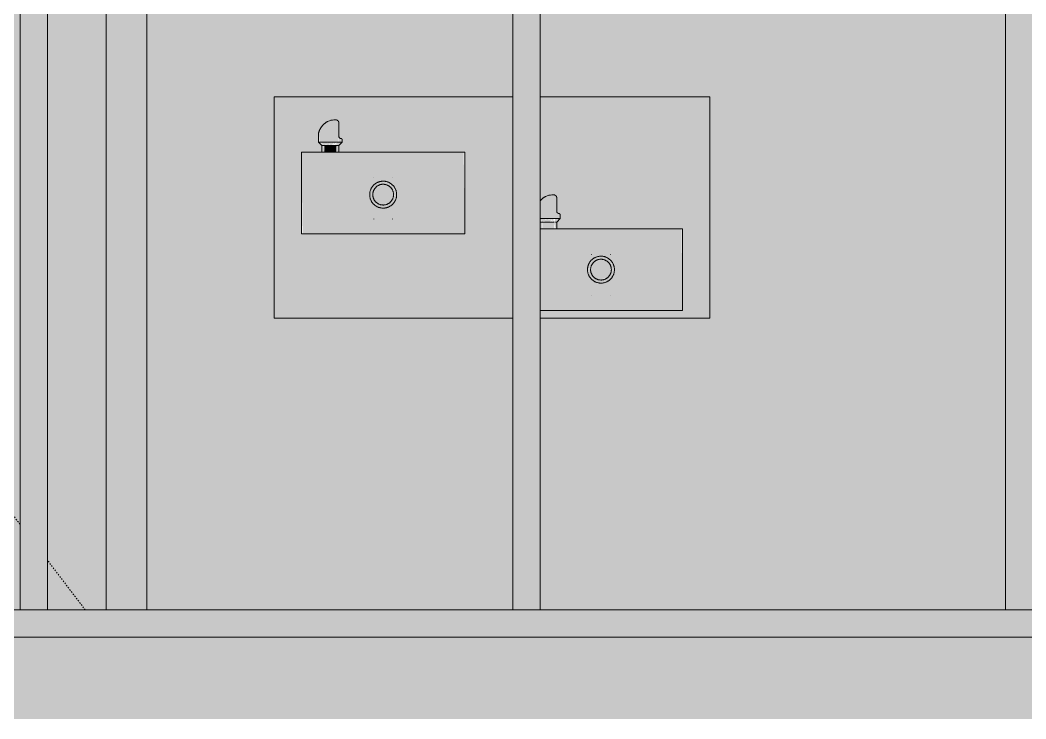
# Model space of a CAD drawing. Header units: inches. Extents: x -54868 to -186, y -265 to 853.
# Drawn here: x -24208.7 to -24134.8, y -6 to 45.3 of the extents above; entities that cross this region are included whole.
import ezdxf

# ---------------------------------------------------------------- set-up
doc = ezdxf.new("R2010")
doc.units = ezdxf.units.IN
doc.header["$MEASUREMENT"] = 0
doc.linetypes.add('Dash 1_16_', pattern=[0.125, 0.0625, -0.0625])
doc.linetypes.add('Grid Line 1_2_', pattern=[0.875, 0.5, -0.125, 0.125, -0.125])
for name, color, linetype, lineweight in [('A-DOOR', 31, 'Continuous', 9), ('A-DOOR-FRAM', 31, 'Continuous', 9), ('A-FLOR-LEVL', 51, 'Continuous', 9), ('A-GLAZ-CWMG', 51, 'Continuous', 9), ('C-BLDG-PADS', 91, 'Continuous', 9), ('I-WALL', 2, 'Continuous', 9), ('P-SANR-FIXT', 6, 'Continuous', 9)]:
    doc.layers.add(name, color=color, linetype=linetype, lineweight=lineweight)

# ---------------------------------------------------------------- blocks, each defined once
blk = doc.blocks.new('Rectangular Mullion - Rectangular Mullion 1-769167-Section 13')
at = {"layer": 'A-GLAZ-CWMG'}
blk.add_hatch(color=256, dxfattribs=at).paths.add_polyline_path([(-24497.203, 0), (-24497.203, 2), (-24524.39, 2), (-24524.39, 0)], flags=0)
blk.add_line((-24497.203, 2), (-24524.39, 2), dxfattribs=at)
blk = doc.blocks.new('Rectangular Mullion - Rectangular Mullion 1-V23-Section 13')
at = {"layer": 'A-GLAZ-CWMG'}
blk.add_hatch(color=256, dxfattribs=at).paths.add_polyline_path([(-24461.015, 0), (-24461.015, 2), (-24497.203, 2), (-24497.203, 0)], flags=0)
blk.add_line((-24461.015, 2), (-24497.203, 2), dxfattribs=at)
blk = doc.blocks.new('Rectangular Mullion - Rectangular Mullion 1-809282-Section 13')
at = {"layer": 'A-GLAZ-CWMG'}
blk.add_hatch(color=256, dxfattribs=at).paths.add_polyline_path([(-24496.203, 2), (-24496.203, 94.5), (-24498.203, 94.5), (-24498.203, 2)], flags=0)
for p, q in [((-24498.203, 94.5), (-24496.203, 94.5)), ((-24498.203, 94.5), (-24498.203, 2)), ((-24496.203, 2), (-24496.203, 94.5)), ((-24496.203, 2), (-24498.203, 2))]:
    blk.add_line(p, q, dxfattribs=at)
blk = doc.blocks.new('Single-Flush - 32_ x 84_-460923-Section 13')
at = {"layer": 'A-DOOR'}
h = blk.add_hatch(color=256, dxfattribs=at)
h.paths.add_polyline_path([(-24208.703, 2), (-24208.703, 84), (-24234.39, 84), (-24234.39, 2), (-24226.911, 2)], flags=0)
h.paths.add_polyline_path([(-24206.703, 2), (-24202.39, 2), (-24202.39, 84), (-24206.703, 84), (-24206.703, 20.032)], flags=0)
at = {"layer": 'A-DOOR-FRAM'}
h = blk.add_hatch(color=256, dxfattribs=at)
h.paths.add_polyline_path([(-24199.462, 2), (-24199.39, 2), (-24199.39, 87), (-24206.703, 87), (-24206.703, 84), (-24202.39, 84), (-24202.39, 2)], flags=0)
h.paths.add_polyline_path([(-24234.39, 2), (-24234.39, 84), (-24208.703, 84), (-24208.703, 87), (-24234.89, 87), (-24234.89, 2)], flags=0)
at = {"layer": 'A-DOOR', "linetype": 'Dash 1_16_'}
for p, q in [((-24202.39, 84), (-24206.703, 78.34)), ((-24208.703, 75.715), (-24234.39, 42)), ((-24208.703, 8.285), (-24234.39, 42)), ((-24203.914, 2), (-24206.703, 5.66))]:
    blk.add_line(p, q, dxfattribs=at)
at = {"layer": 'A-DOOR-FRAM'}
for p, q in [((-24208.703, 87), (-24234.89, 87)), ((-24199.39, 87), (-24206.703, 87)), ((-24199.39, 2), (-24199.39, 87)), ((-24234.39, 2), (-24234.39, 84)), ((-24234.39, 84), (-24208.703, 84)), ((-24206.703, 84), (-24202.39, 84)), ((-24202.39, 84), (-24202.39, 2))]:
    blk.add_line(p, q, dxfattribs=at)
blk = doc.blocks.new('Drinking_Fountain-Haws_Corporation-Wall_Mounted_1119 - 1119-477162-Section 13')
at = {"layer": 'P-SANR-FIXT'}
h = blk.add_hatch(color=256, dxfattribs=at)
h.paths.add_polyline_path([(-24190.039, 23.438), (-24172.515, 23.438), (-24172.515, 39.688), (-24190.039, 39.688), (-24190.039, 29.626)], flags=0)
h.paths.add_polyline_path([(-24169.688, 30.499), (-24169.756, 30.565), (-24169.756, 30.499)], flags=0)
h.paths.add_polyline_path([(-24169.467, 30.499), (-24169.482, 30.691), (-24169.577, 30.499), (-24169.479, 30.499)], flags=0)
h.paths.add_polyline_path([(-24160.782, 23.438), (-24158.039, 23.438), (-24158.039, 39.688), (-24170.515, 39.688), (-24170.51, 32.054), (-24170.129, 32.354), (-24169.638, 32.491), (-24169.38, 32.454), (-24169.308, 32.369), (-24169.316, 30.641), (-24169.467, 30.499), (-24169.38, 30), (-24160.039, 30), (-24160.124, 24), (-24170.515, 24), (-24170.515, 23.438), (-24160.782, 23.438)], flags=0)
h.paths.add_polyline_path([(-24185.693, 36.124), (-24185.761, 36.19), (-24185.761, 36.124)], flags=0)
h.paths.add_polyline_path([(-24185.472, 36.124), (-24185.484, 36.318), (-24185.582, 36.124), (-24185.484, 36.124)], flags=0)
h.paths.add_polyline_path([(-24182.039, 29.626), (-24188.039, 29.626), (-24187.953, 35.626), (-24186.355, 35.652), (-24186.427, 36.191), (-24186.71, 36.374), (-24186.789, 36.374), (-24186.701, 37.262), (-24186.403, 37.675), (-24186.129, 37.865), (-24185.643, 38), (-24185.385, 37.963), (-24185.289, 37.758), (-24185.289, 36.296), (-24185.472, 36.124), (-24185.434, 35.626), (-24176.039, 35.626), (-24176.124, 29.626), (-24178.643, 29.626)], flags=0)
h.paths.add_polyline_path([(-24170.515, 30), (-24170.351, 30.021), (-24170.422, 30.566), (-24170.515, 30.654), (-24170.515, 30.119)], flags=0)
h.paths.add_polyline_path([(-24170.351, 30.499), (-24170.221, 30.584), (-24170.398, 30.749), (-24170.365, 30.575)], flags=0)
h.paths.add_polyline_path([(-24170.019, 30.499), (-24169.798, 30.499), (-24169.916, 30.732), (-24169.981, 30.585)], flags=0)
h.paths.add_polyline_path([(-24170.129, 30.499), (-24170.019, 30.499), (-24170.179, 30.749), (-24170.13, 30.499)], flags=0)
h.paths.add_polyline_path([(-24186.355, 36.124), (-24186.226, 36.209), (-24186.403, 36.374), (-24186.37, 36.2)], flags=0)
h.paths.add_polyline_path([(-24185.901, 36.124), (-24185.803, 36.124), (-24185.914, 36.374), (-24185.986, 36.124), (-24185.902, 36.124)], flags=0)
h.paths.add_polyline_path([(-24186.129, 36.124), (-24186.024, 36.124), (-24186.184, 36.374), (-24186.135, 36.124)], flags=0)
for points in [[(-24186.403, 36.374), (-24185.315, 36.374), (-24185.289, 37.758), (-24185.432, 37.989), (-24185.54, 38.008), (-24185.986, 37.932), (-24186.37, 37.708), (-24186.71, 37.243), (-24186.765, 37.084), (-24186.701, 36.374), (-24186.621, 36.374)], [(-24186.762, 29.626), (-24185.434, 29.626), (-24185.434, 35.626), (-24188.039, 35.626), (-24187.953, 29.626), (-24187.295, 29.626)], [(-24186.134, 35.626), (-24185.472, 35.626), (-24185.472, 36.124), (-24186.355, 36.124), (-24186.355, 35.626), (-24186.135, 35.626)], [(-24176.124, 29.626), (-24176.039, 29.626), (-24176.124, 35.626), (-24178.643, 35.626), (-24178.643, 29.626), (-24176.377, 29.626)], [(-24182.036, 31.793), (-24182.036, 33.225), (-24182.542, 33.015), (-24182.752, 32.509), (-24182.542, 32.003), (-24182.381, 31.936)], [(-24182.036, 31.793), (-24181.53, 32.003), (-24181.321, 32.509), (-24181.53, 33.015), (-24182.036, 33.225), (-24182.036, 32.509)], [(-24170.129, 24), (-24169.434, 24), (-24169.434, 30), (-24170.515, 30), (-24170.515, 24)], [(-24162.643, 24), (-24160.039, 24), (-24160.124, 30), (-24162.643, 30), (-24162.643, 24.721)], [(-24166.039, 26.284), (-24166.039, 27.716), (-24166.545, 27.506), (-24166.754, 27), (-24166.545, 26.494)], [(-24166.039, 26.284), (-24165.533, 26.494), (-24165.323, 27), (-24165.533, 27.506), (-24166.039, 27.716), (-24166.039, 27)]]:
    blk.add_hatch(color=256, dxfattribs=at).paths.add_polyline_path(points, flags=0)
h = blk.add_hatch(color=256, dxfattribs=at)
h.paths.add_polyline_path([(-24186.355, 36.124), (-24186.403, 36.374), (-24186.621, 36.374), (-24186.37, 36.138)], flags=0)
h.paths.add_polyline_path([(-24185.472, 36.124), (-24185.206, 36.374), (-24185.424, 36.374)], flags=0)
h.paths.add_polyline_path([(-24186.184, 36.374), (-24186.355, 36.33), (-24186.135, 36.124)], flags=0)
h.paths.add_polyline_path([(-24186.024, 36.124), (-24185.914, 36.374), (-24186.135, 36.297)], flags=0)
h.paths.add_polyline_path([(-24185.693, 36.124), (-24185.472, 36.374), (-24185.643, 36.374)], flags=0)
h.paths.add_polyline_path([(-24185.803, 36.124), (-24185.643, 36.374), (-24185.877, 36.291)], flags=0)
h = blk.add_hatch(color=256, dxfattribs=at)
h.paths.add_polyline_path([(-24181.53, 29.626), (-24178.643, 29.626), (-24178.643, 35.626), (-24185.434, 35.626), (-24185.434, 29.626), (-24182.036, 29.626)], flags=0)
h.paths.add_polyline_path([(-24181.128, 32.509), (-24181.413, 32.767), (-24181.281, 33.015), (-24181.128, 32.804), (-24181.128, 32.638)], flags=0)
h.paths.add_polyline_path([(-24181.301, 31.975), (-24181.413, 32.251), (-24181.321, 32.401), (-24181.128, 32.509), (-24181.128, 32.214), (-24181.289, 31.993)], flags=0)
h.paths.add_polyline_path([(-24182.036, 31.554), (-24181.907, 31.832), (-24181.413, 31.984), (-24181.321, 31.948), (-24181.53, 31.718), (-24181.778, 31.638)], flags=0)
h.paths.add_polyline_path([(-24182.036, 31.554), (-24182.598, 31.736), (-24182.542, 31.988), (-24182.147, 31.793), (-24182.039, 31.559)], flags=0)
h.paths.add_polyline_path([(-24182.036, 31.793), (-24182.542, 32.003), (-24182.713, 32.603), (-24182.517, 33.025), (-24181.943, 33.186), (-24181.53, 33.015), (-24181.359, 32.415), (-24181.555, 31.993), (-24181.943, 31.832)], flags=0)
h.paths.add_polyline_path([(-24182.945, 32.509), (-24182.945, 32.804), (-24182.752, 32.995), (-24182.66, 32.767), (-24182.752, 32.616)], flags=0)
h.paths.add_polyline_path([(-24182.771, 31.975), (-24182.945, 32.214), (-24182.945, 32.509), (-24182.66, 32.251), (-24182.752, 32.023)], flags=0)
h.paths.add_polyline_path([(-24182.036, 33.464), (-24181.485, 33.225), (-24181.53, 33.03), (-24181.925, 33.225)], flags=0)
h.paths.add_polyline_path([(-24182.553, 33.025), (-24182.752, 33.07), (-24182.542, 33.3), (-24182.039, 33.459), (-24182.165, 33.186), (-24182.542, 33.03)], flags=0)
h = blk.add_hatch(color=256, dxfattribs=at)
h.paths.add_polyline_path([(-24182.036, 31.554), (-24182.247, 31.866), (-24182.553, 31.993), (-24182.542, 31.718), (-24182.247, 31.622)], flags=0)
h.paths.add_polyline_path([(-24182.771, 33.043), (-24182.381, 33.097), (-24182.147, 33.225), (-24182.036, 33.464), (-24182.598, 33.282)], flags=0)
h.paths.add_polyline_path([(-24182.945, 32.509), (-24182.66, 32.767), (-24182.771, 33.043), (-24182.945, 32.804)], flags=0)
h.paths.add_polyline_path([(-24182.771, 31.975), (-24182.66, 32.251), (-24182.788, 32.422), (-24182.945, 32.509), (-24182.945, 32.214)], flags=0)
h = blk.add_hatch(color=256, dxfattribs=at)
h.paths.add_polyline_path([(-24182.036, 31.554), (-24181.475, 31.736), (-24181.301, 31.975), (-24181.649, 31.939), (-24181.925, 31.793)], flags=0)
h.paths.add_polyline_path([(-24181.128, 32.509), (-24181.128, 32.804), (-24181.321, 32.995), (-24181.413, 32.767), (-24181.321, 32.616)], flags=0)
h.paths.add_polyline_path([(-24181.301, 31.975), (-24181.128, 32.214), (-24181.128, 32.509), (-24181.413, 32.251), (-24181.309, 31.993)], flags=0)
h.paths.add_polyline_path([(-24181.52, 33.025), (-24181.53, 33.3), (-24182.036, 33.464), (-24181.826, 33.152), (-24181.53, 33.03)], flags=0)
h = blk.add_hatch(color=256, dxfattribs=at)
h.paths.add_polyline_path([(-24169.284, 30.749), (-24169.201, 30.749), (-24169.284, 30.91), (-24169.31, 30.749)], flags=0)
h.paths.add_polyline_path([(-24169.31, 30.749), (-24169.308, 32.369), (-24169.479, 32.496), (-24169.909, 32.442), (-24170.188, 32.326), (-24170.515, 31.986), (-24170.515, 30.749), (-24169.42, 30.749)], flags=0)
h = blk.add_hatch(color=256, dxfattribs=at)
h.paths.add_polyline_path([(-24169.42, 30.749), (-24169.422, 30.541), (-24169.201, 30.749)], flags=0)
h.paths.add_polyline_path([(-24169.638, 30.749), (-24169.688, 30.499), (-24169.467, 30.749), (-24169.633, 30.749)], flags=0)
h.paths.add_polyline_path([(-24170.398, 30.749), (-24170.515, 30.749), (-24170.515, 30.654), (-24170.365, 30.575)], flags=0)
h.paths.add_polyline_path([(-24170.179, 30.749), (-24170.351, 30.705), (-24170.13, 30.499)], flags=0)
h.paths.add_polyline_path([(-24169.909, 30.749), (-24170.13, 30.672), (-24170.019, 30.499)], flags=0)
h.paths.add_polyline_path([(-24169.798, 30.499), (-24169.638, 30.749), (-24169.872, 30.666)], flags=0)
h = blk.add_hatch(color=256, dxfattribs=at)
h.paths.add_polyline_path([(-24170.351, 30.499), (-24170.422, 30.499), (-24170.397, 30)], flags=0)
h.paths.add_polyline_path([(-24170.13, 30), (-24169.467, 30), (-24169.467, 30.499), (-24170.351, 30.499), (-24170.351, 30), (-24170.179, 30)], flags=0)
h = blk.add_hatch(color=256, dxfattribs=at)
h.paths.add_polyline_path([(-24169.422, 24), (-24162.643, 24), (-24162.643, 30), (-24169.434, 30), (-24169.434, 24)], flags=0)
h.paths.add_polyline_path([(-24165.304, 26.466), (-24165.415, 26.742), (-24165.323, 26.893), (-24165.13, 27), (-24165.13, 26.705), (-24165.291, 26.484)], flags=0)
h.paths.add_polyline_path([(-24166.039, 26.045), (-24165.909, 26.323), (-24165.415, 26.475), (-24165.323, 26.439), (-24165.617, 26.182), (-24165.78, 26.129)], flags=0)
h.paths.add_polyline_path([(-24166.039, 26.045), (-24166.662, 26.313), (-24166.754, 26.468), (-24166.426, 26.43), (-24166.15, 26.284)], flags=0)
h.paths.add_polyline_path([(-24166.039, 26.284), (-24166.545, 26.494), (-24166.715, 27.094), (-24166.46, 27.541), (-24165.945, 27.677), (-24165.533, 27.506), (-24165.362, 26.906), (-24165.617, 26.459), (-24165.945, 26.323)], flags=0)
h.paths.add_polyline_path([(-24166.947, 27), (-24166.902, 27.357), (-24166.754, 27.486), (-24166.662, 27.258), (-24166.79, 27.087)], flags=0)
h.paths.add_polyline_path([(-24166.773, 26.466), (-24166.947, 26.705), (-24166.947, 27), (-24166.662, 26.742), (-24166.766, 26.484)], flags=0)
h.paths.add_polyline_path([(-24165.304, 27.534), (-24165.651, 27.57), (-24165.945, 27.754), (-24166.039, 27.955), (-24165.415, 27.687), (-24165.323, 27.561)], flags=0)
h.paths.add_polyline_path([(-24165.13, 27), (-24165.415, 27.258), (-24165.291, 27.516), (-24165.13, 27.295), (-24165.13, 27.129)], flags=0)
h.paths.add_polyline_path([(-24166.555, 27.516), (-24166.754, 27.561), (-24166.46, 27.818), (-24166.039, 27.955), (-24166.168, 27.677), (-24166.545, 27.521)], flags=0)
h = blk.add_hatch(color=256, dxfattribs=at)
h.paths.add_polyline_path([(-24166.039, 26.045), (-24166.168, 26.323), (-24166.555, 26.484), (-24166.773, 26.466), (-24166.545, 26.209), (-24166.319, 26.136)], flags=0)
h.paths.add_polyline_path([(-24166.773, 26.466), (-24166.662, 26.742), (-24166.754, 26.893), (-24166.947, 27), (-24166.947, 26.705)], flags=0)
h.paths.add_polyline_path([(-24166.773, 27.534), (-24166.426, 27.57), (-24166.15, 27.716), (-24166.039, 27.955), (-24166.6, 27.773)], flags=0)
h.paths.add_polyline_path([(-24166.947, 27), (-24166.662, 27.258), (-24166.773, 27.534), (-24166.947, 27.295)], flags=0)
h = blk.add_hatch(color=256, dxfattribs=at)
h.paths.add_polyline_path([(-24166.039, 26.045), (-24165.477, 26.227), (-24165.304, 26.466), (-24165.651, 26.43), (-24165.945, 26.246)], flags=0)
h.paths.add_polyline_path([(-24165.304, 26.466), (-24165.13, 26.705), (-24165.13, 27), (-24165.415, 26.742), (-24165.311, 26.484)], flags=0)
h.paths.add_polyline_path([(-24165.304, 27.534), (-24165.533, 27.791), (-24166.039, 27.955), (-24165.909, 27.677), (-24165.522, 27.516)], flags=0)
h.paths.add_polyline_path([(-24165.13, 27), (-24165.13, 27.295), (-24165.323, 27.486), (-24165.415, 27.258), (-24165.323, 27.107)], flags=0)
for p, q in [((-24172.515, 39.688), (-24190.039, 39.688)), ((-24190.039, 39.688), (-24190.039, 23.438)), ((-24158.039, 39.688), (-24170.515, 39.688)), ((-24158.039, 23.438), (-24158.039, 39.688)), ((-24185.289, 36.758), (-24185.289, 37.758)), ((-24186.789, 36.978), (-24186.789, 36.374)), ((-24186.789, 36.374), (-24186.539, 36.124)), ((-24185.039, 36.374), (-24186.789, 36.374)), ((-24185.289, 36.124), (-24185.039, 36.374)), ((-24185.206, 36.374), (-24185.039, 36.374)), ((-24185.039, 36.374), (-24185.039, 36.555)), ((-24188.039, 35.626), (-24188.039, 29.626)), ((-24188.039, 35.626), (-24185.434, 35.626)), ((-24186.907, 35.626), (-24186.899, 35.62)), ((-24186.539, 36.124), (-24186.539, 35.626)), ((-24186.539, 36.124), (-24186.468, 36.124)), ((-24185.289, 36.124), (-24186.539, 36.124)), ((-24185.472, 36.124), (-24185.289, 36.124)), ((-24185.434, 35.626), (-24178.643, 35.626)), ((-24185.289, 35.626), (-24185.289, 36.124)), ((-24178.643, 35.626), (-24176.039, 35.626)), ((-24176.039, 29.626), (-24176.039, 35.626)), ((-24169.284, 32.249), (-24169.284, 31.249)), ((-24169.284, 31.249), (-24169.284, 32.249)), ((-24169.266, 32.119), (-24169.266, 32.119)), ((-24169.034, 30.749), (-24169.034, 31.046)), ((-24169.034, 30.749), (-24170.535, 30.749)), ((-24170.532, 30.499), (-24170.464, 30.499)), ((-24169.467, 30.499), (-24170.532, 30.499)), ((-24169.39, 30.499), (-24169.284, 30.499)), ((-24169.284, 30.499), (-24169.39, 30.499)), ((-24169.284, 30.499), (-24169.034, 30.749)), ((-24169.284, 30), (-24169.284, 30.499)), ((-24169.201, 30.749), (-24169.034, 30.749)), ((-24185.434, 29.626), (-24188.039, 29.626)), ((-24178.643, 29.626), (-24185.434, 29.626)), ((-24176.039, 29.626), (-24178.643, 29.626)), ((-24170.525, 30), (-24169.434, 30)), ((-24169.434, 30), (-24162.643, 30)), ((-24162.643, 30), (-24160.039, 30)), ((-24160.039, 24), (-24160.039, 30)), ((-24169.434, 24), (-24170.525, 24)), ((-24162.643, 24), (-24169.434, 24)), ((-24160.039, 24), (-24162.643, 24)), ((-24190.039, 23.438), (-24172.515, 23.438)), ((-24170.515, 23.438), (-24158.039, 23.438))]:
    blk.add_line(p, q, dxfattribs=at)
at = {"layer": 'P-SANR-FIXT', "flags": 128}
for points in [[(-24182.036, 33.499), (-24182.076, 33.498), (-24182.115, 33.496), (-24182.155, 33.492), (-24182.194, 33.486), (-24182.233, 33.479), (-24182.272, 33.471), (-24182.31, 33.46), (-24182.348, 33.449), (-24182.385, 33.436), (-24182.422, 33.421), (-24182.458, 33.405), (-24182.493, 33.387), (-24182.528, 33.368), (-24182.562, 33.348), (-24182.595, 33.326), (-24182.628, 33.303), (-24182.659, 33.279), (-24182.689, 33.253), (-24182.718, 33.227), (-24182.747, 33.199), (-24182.774, 33.17), (-24182.799, 33.14), (-24182.824, 33.109), (-24182.847, 33.077), (-24182.869, 33.044), (-24182.89, 33.01), (-24182.909, 32.976), (-24182.927, 32.94), (-24182.944, 32.904), (-24182.959, 32.868), (-24182.973, 32.831), (-24182.985, 32.793), (-24182.995, 32.755), (-24183.004, 32.716), (-24183.012, 32.677), (-24183.018, 32.638), (-24183.022, 32.599), (-24183.025, 32.559), (-24183.026, 32.52), (-24183.026, 32.48), (-24183.024, 32.441), (-24183.02, 32.401), (-24183.015, 32.362), (-24183.009, 32.323), (-24183, 32.284), (-24182.991, 32.246), (-24182.979, 32.208), (-24182.967, 32.17), (-24182.952, 32.133), (-24182.937, 32.097), (-24182.919, 32.061), (-24182.901, 32.026), (-24182.881, 31.992), (-24182.859, 31.959), (-24182.837, 31.926), (-24182.813, 31.895), (-24182.788, 31.864), (-24182.761, 31.835), (-24182.734, 31.806), (-24182.705, 31.779), (-24182.675, 31.753), (-24182.645, 31.728), (-24182.613, 31.704), (-24182.58, 31.682), (-24182.547, 31.661), (-24182.512, 31.641), (-24182.477, 31.623), (-24182.441, 31.606), (-24182.405, 31.59), (-24182.368, 31.576), (-24182.33, 31.564), (-24182.292, 31.553), (-24182.254, 31.543), (-24182.215, 31.535), (-24182.176, 31.529), (-24182.137, 31.524), (-24182.097, 31.521), (-24182.058, 31.519), (-24182.036, 31.519)], [(-24182.036, 33.271), (-24182.067, 33.271), (-24182.097, 33.269), (-24182.128, 33.266), (-24182.158, 33.262), (-24182.188, 33.256), (-24182.218, 33.25), (-24182.247, 33.242), (-24182.276, 33.233), (-24182.305, 33.223), (-24182.333, 33.211), (-24182.361, 33.199), (-24182.388, 33.185), (-24182.415, 33.171), (-24182.441, 33.155), (-24182.467, 33.138), (-24182.492, 33.121), (-24182.516, 33.102), (-24182.539, 33.082), (-24182.562, 33.062), (-24182.583, 33.04), (-24182.604, 33.018), (-24182.624, 32.995), (-24182.643, 32.971), (-24182.661, 32.946), (-24182.678, 32.921), (-24182.694, 32.895), (-24182.709, 32.868), (-24182.723, 32.841), (-24182.735, 32.813), (-24182.747, 32.785), (-24182.757, 32.757), (-24182.767, 32.728), (-24182.775, 32.698), (-24182.782, 32.669), (-24182.788, 32.639), (-24182.792, 32.608), (-24182.796, 32.578), (-24182.798, 32.548), (-24182.799, 32.517), (-24182.799, 32.487), (-24182.797, 32.456), (-24182.794, 32.426), (-24182.79, 32.396), (-24182.785, 32.366), (-24182.779, 32.336), (-24182.771, 32.306), (-24182.763, 32.277), (-24182.753, 32.248), (-24182.742, 32.22), (-24182.73, 32.192), (-24182.716, 32.164), (-24182.702, 32.137), (-24182.687, 32.111), (-24182.67, 32.085), (-24182.653, 32.06), (-24182.634, 32.036), (-24182.615, 32.012), (-24182.595, 31.99), (-24182.573, 31.968), (-24182.551, 31.947), (-24182.528, 31.927), (-24182.505, 31.907), (-24182.48, 31.889), (-24182.455, 31.872), (-24182.429, 31.856), (-24182.403, 31.84), (-24182.376, 31.826), (-24182.348, 31.813), (-24182.32, 31.801), (-24182.292, 31.791), (-24182.263, 31.781), (-24182.234, 31.772), (-24182.204, 31.765), (-24182.174, 31.759), (-24182.144, 31.754), (-24182.114, 31.75), (-24182.083, 31.748), (-24182.053, 31.747), (-24182.036, 31.746)], [(-24182.724, 33.75), (-24182.724, 33.749), (-24182.724, 33.747)], [(-24182.036, 31.519), (-24181.997, 31.52), (-24181.957, 31.522), (-24181.918, 31.526), (-24181.879, 31.532), (-24181.84, 31.539), (-24181.801, 31.547), (-24181.763, 31.558), (-24181.725, 31.569), (-24181.688, 31.582), (-24181.651, 31.597), (-24181.615, 31.613), (-24181.579, 31.631), (-24181.544, 31.65), (-24181.51, 31.67), (-24181.477, 31.692), (-24181.445, 31.715), (-24181.414, 31.739), (-24181.384, 31.765), (-24181.354, 31.791), (-24181.326, 31.819), (-24181.299, 31.848), (-24181.273, 31.878), (-24181.249, 31.909), (-24181.225, 31.941), (-24181.203, 31.974), (-24181.183, 32.008), (-24181.163, 32.042), (-24181.145, 32.078), (-24181.129, 32.114), (-24181.114, 32.15), (-24181.1, 32.187), (-24181.088, 32.225), (-24181.077, 32.263), (-24181.068, 32.302), (-24181.061, 32.341), (-24181.055, 32.38), (-24181.05, 32.419), (-24181.048, 32.459), (-24181.046, 32.498), (-24181.047, 32.538), (-24181.049, 32.577), (-24181.052, 32.617), (-24181.057, 32.656), (-24181.064, 32.695), (-24181.072, 32.734), (-24181.082, 32.772), (-24181.093, 32.81), (-24181.106, 32.848), (-24181.12, 32.885), (-24181.136, 32.921), (-24181.153, 32.957), (-24181.172, 32.992), (-24181.192, 33.026), (-24181.213, 33.059), (-24181.236, 33.092), (-24181.26, 33.123), (-24181.285, 33.154), (-24181.311, 33.183), (-24181.339, 33.212), (-24181.368, 33.239), (-24181.397, 33.265), (-24181.428, 33.29), (-24181.46, 33.314), (-24181.492, 33.336), (-24181.526, 33.357), (-24181.56, 33.377), (-24181.595, 33.395), (-24181.631, 33.412), (-24181.668, 33.428), (-24181.705, 33.442), (-24181.742, 33.454), (-24181.78, 33.465), (-24181.819, 33.475), (-24181.858, 33.483), (-24181.897, 33.489), (-24181.936, 33.494), (-24181.975, 33.497), (-24182.015, 33.499), (-24182.036, 33.499)], [(-24182.036, 31.746), (-24182.006, 31.747), (-24181.975, 31.749), (-24181.945, 31.752), (-24181.915, 31.756), (-24181.885, 31.762), (-24181.855, 31.768), (-24181.826, 31.776), (-24181.796, 31.785), (-24181.768, 31.795), (-24181.739, 31.807), (-24181.712, 31.819), (-24181.684, 31.833), (-24181.657, 31.847), (-24181.631, 31.863), (-24181.606, 31.88), (-24181.581, 31.897), (-24181.557, 31.916), (-24181.534, 31.936), (-24181.511, 31.956), (-24181.489, 31.978), (-24181.469, 32), (-24181.449, 32.023), (-24181.43, 32.047), (-24181.412, 32.072), (-24181.395, 32.097), (-24181.379, 32.123), (-24181.364, 32.15), (-24181.35, 32.177), (-24181.337, 32.204), (-24181.326, 32.233), (-24181.315, 32.261), (-24181.306, 32.29), (-24181.298, 32.32), (-24181.291, 32.349), (-24181.285, 32.379), (-24181.28, 32.41), (-24181.277, 32.44), (-24181.275, 32.47), (-24181.274, 32.501), (-24181.274, 32.531), (-24181.276, 32.562), (-24181.278, 32.592), (-24181.282, 32.622), (-24181.287, 32.652), (-24181.294, 32.682), (-24181.301, 32.712), (-24181.31, 32.741), (-24181.32, 32.77), (-24181.331, 32.798), (-24181.343, 32.826), (-24181.356, 32.854), (-24181.371, 32.881), (-24181.386, 32.907), (-24181.402, 32.933), (-24181.42, 32.958), (-24181.438, 32.982), (-24181.458, 33.006), (-24181.478, 33.028), (-24181.499, 33.05), (-24181.521, 33.071), (-24181.544, 33.091), (-24181.568, 33.111), (-24181.592, 33.129), (-24181.617, 33.146), (-24181.643, 33.162), (-24181.67, 33.178), (-24181.697, 33.192), (-24181.724, 33.205), (-24181.752, 33.217), (-24181.781, 33.227), (-24181.81, 33.237), (-24181.839, 33.246), (-24181.869, 33.253), (-24181.899, 33.259), (-24181.929, 33.264), (-24181.959, 33.268), (-24181.989, 33.27), (-24182.02, 33.271), (-24182.036, 33.271)], [(-24181.349, 33.746), (-24181.349, 33.749), (-24181.349, 33.75)], [(-24182.724, 30.727), (-24182.724, 30.723), (-24182.724, 30.72), (-24182.724, 30.719)], [(-24182.724, 30.719), (-24182.724, 30.72), (-24182.724, 30.722), (-24182.724, 30.726)], [(-24181.349, 30.719), (-24181.349, 30.72), (-24181.349, 30.722), (-24181.349, 30.726)], [(-24181.349, 30.723), (-24181.349, 30.72), (-24181.349, 30.719)], [(-24166.724, 28.125), (-24166.724, 28.124), (-24166.724, 28.122)], [(-24165.349, 28.121), (-24165.349, 28.124), (-24165.349, 28.125)], [(-24166.039, 27.99), (-24166.078, 27.989), (-24166.118, 27.987), (-24166.157, 27.983), (-24166.196, 27.977), (-24166.235, 27.97), (-24166.274, 27.962), (-24166.312, 27.951), (-24166.35, 27.94), (-24166.387, 27.927), (-24166.424, 27.912), (-24166.46, 27.896), (-24166.496, 27.878), (-24166.53, 27.859), (-24166.564, 27.839), (-24166.598, 27.817), (-24166.63, 27.794), (-24166.661, 27.77), (-24166.691, 27.744), (-24166.721, 27.718), (-24166.749, 27.69), (-24166.776, 27.661), (-24166.802, 27.631), (-24166.826, 27.6), (-24166.85, 27.568), (-24166.872, 27.535), (-24166.892, 27.501), (-24166.912, 27.467), (-24166.93, 27.431), (-24166.946, 27.395), (-24166.961, 27.359), (-24166.975, 27.322), (-24166.987, 27.284), (-24166.998, 27.246), (-24167.007, 27.207), (-24167.014, 27.168), (-24167.02, 27.129), (-24167.024, 27.09), (-24167.027, 27.05), (-24167.028, 27.011), (-24167.028, 26.971), (-24167.026, 26.932), (-24167.023, 26.892), (-24167.018, 26.853), (-24167.011, 26.814), (-24167.003, 26.775), (-24166.993, 26.737), (-24166.982, 26.699), (-24166.969, 26.661), (-24166.955, 26.624), (-24166.939, 26.588), (-24166.922, 26.552), (-24166.903, 26.517), (-24166.883, 26.483), (-24166.862, 26.45), (-24166.839, 26.417), (-24166.815, 26.386), (-24166.79, 26.355), (-24166.763, 26.326), (-24166.736, 26.297), (-24166.707, 26.27), (-24166.678, 26.244), (-24166.647, 26.219), (-24166.615, 26.195), (-24166.582, 26.173), (-24166.549, 26.152), (-24166.515, 26.132), (-24166.479, 26.114), (-24166.444, 26.097), (-24166.407, 26.081), (-24166.37, 26.067), (-24166.333, 26.055), (-24166.295, 26.044), (-24166.256, 26.034), (-24166.217, 26.026), (-24166.178, 26.02), (-24166.139, 26.015), (-24166.099, 26.012), (-24166.06, 26.01), (-24166.039, 26.01)], [(-24166.039, 27.762), (-24166.069, 27.762), (-24166.099, 27.76), (-24166.13, 27.757), (-24166.16, 27.753), (-24166.19, 27.747), (-24166.22, 27.741), (-24166.249, 27.733), (-24166.278, 27.724), (-24166.307, 27.714), (-24166.335, 27.702), (-24166.363, 27.69), (-24166.391, 27.676), (-24166.417, 27.662), (-24166.444, 27.646), (-24166.469, 27.629), (-24166.494, 27.612), (-24166.518, 27.593), (-24166.541, 27.573), (-24166.564, 27.553), (-24166.586, 27.531), (-24166.606, 27.509), (-24166.626, 27.486), (-24166.645, 27.462), (-24166.663, 27.437), (-24166.68, 27.412), (-24166.696, 27.386), (-24166.711, 27.359), (-24166.725, 27.332), (-24166.738, 27.304), (-24166.749, 27.276), (-24166.76, 27.248), (-24166.769, 27.219), (-24166.777, 27.189), (-24166.784, 27.16), (-24166.79, 27.13), (-24166.795, 27.099), (-24166.798, 27.069), (-24166.8, 27.039), (-24166.801, 27.008), (-24166.801, 26.978), (-24166.799, 26.947), (-24166.797, 26.917), (-24166.793, 26.887), (-24166.787, 26.857), (-24166.781, 26.827), (-24166.774, 26.797), (-24166.765, 26.768), (-24166.755, 26.739), (-24166.744, 26.711), (-24166.732, 26.683), (-24166.719, 26.655), (-24166.704, 26.628), (-24166.689, 26.602), (-24166.672, 26.576), (-24166.655, 26.551), (-24166.637, 26.527), (-24166.617, 26.503), (-24166.597, 26.481), (-24166.576, 26.459), (-24166.554, 26.438), (-24166.531, 26.418), (-24166.507, 26.398), (-24166.483, 26.38), (-24166.457, 26.363), (-24166.432, 26.347), (-24166.405, 26.331), (-24166.378, 26.317), (-24166.351, 26.304), (-24166.323, 26.292), (-24166.294, 26.282), (-24166.265, 26.272), (-24166.236, 26.263), (-24166.206, 26.256), (-24166.176, 26.25), (-24166.146, 26.245), (-24166.116, 26.241), (-24166.085, 26.239), (-24166.055, 26.238), (-24166.039, 26.238)], [(-24166.039, 26.01), (-24165.999, 26.011), (-24165.959, 26.013), (-24165.92, 26.017), (-24165.881, 26.023), (-24165.842, 26.03), (-24165.803, 26.038), (-24165.765, 26.049), (-24165.727, 26.06), (-24165.69, 26.073), (-24165.653, 26.088), (-24165.617, 26.104), (-24165.581, 26.122), (-24165.547, 26.141), (-24165.513, 26.161), (-24165.48, 26.183), (-24165.447, 26.206), (-24165.416, 26.23), (-24165.386, 26.256), (-24165.357, 26.282), (-24165.328, 26.31), (-24165.301, 26.339), (-24165.276, 26.369), (-24165.251, 26.4), (-24165.228, 26.432), (-24165.206, 26.465), (-24165.185, 26.499), (-24165.165, 26.533), (-24165.147, 26.569), (-24165.131, 26.605), (-24165.116, 26.641), (-24165.102, 26.678), (-24165.09, 26.716), (-24165.08, 26.754), (-24165.07, 26.793), (-24165.063, 26.832), (-24165.057, 26.871), (-24165.053, 26.91), (-24165.05, 26.95), (-24165.049, 26.989), (-24165.049, 27.029), (-24165.051, 27.068), (-24165.054, 27.108), (-24165.06, 27.147), (-24165.066, 27.186), (-24165.074, 27.225), (-24165.084, 27.263), (-24165.096, 27.301), (-24165.108, 27.339), (-24165.123, 27.376), (-24165.138, 27.412), (-24165.156, 27.448), (-24165.174, 27.483), (-24165.194, 27.517), (-24165.215, 27.55), (-24165.238, 27.583), (-24165.262, 27.614), (-24165.287, 27.645), (-24165.314, 27.674), (-24165.341, 27.703), (-24165.37, 27.73), (-24165.4, 27.756), (-24165.43, 27.781), (-24165.462, 27.805), (-24165.495, 27.827), (-24165.528, 27.848), (-24165.563, 27.868), (-24165.598, 27.886), (-24165.633, 27.903), (-24165.67, 27.919), (-24165.707, 27.933), (-24165.744, 27.945), (-24165.783, 27.956), (-24165.821, 27.966), (-24165.86, 27.974), (-24165.899, 27.98), (-24165.938, 27.985), (-24165.978, 27.988), (-24166.017, 27.99), (-24166.039, 27.99)], [(-24166.039, 26.238), (-24166.008, 26.238), (-24165.978, 26.24), (-24165.947, 26.243), (-24165.917, 26.247), (-24165.887, 26.253), (-24165.857, 26.259), (-24165.828, 26.267), (-24165.799, 26.276), (-24165.77, 26.286), (-24165.742, 26.298), (-24165.714, 26.31), (-24165.686, 26.324), (-24165.66, 26.338), (-24165.634, 26.354), (-24165.608, 26.371), (-24165.583, 26.388), (-24165.559, 26.407), (-24165.536, 26.427), (-24165.513, 26.447), (-24165.492, 26.469), (-24165.471, 26.491), (-24165.451, 26.514), (-24165.432, 26.538), (-24165.414, 26.563), (-24165.397, 26.588), (-24165.381, 26.614), (-24165.366, 26.641), (-24165.352, 26.668), (-24165.339, 26.696), (-24165.328, 26.724), (-24165.317, 26.752), (-24165.308, 26.781), (-24165.3, 26.811), (-24165.293, 26.84), (-24165.287, 26.87), (-24165.283, 26.901), (-24165.279, 26.931), (-24165.277, 26.961), (-24165.276, 26.992), (-24165.276, 27.022), (-24165.278, 27.053), (-24165.281, 27.083), (-24165.285, 27.113), (-24165.29, 27.143), (-24165.296, 27.173), (-24165.304, 27.203), (-24165.312, 27.232), (-24165.322, 27.261), (-24165.333, 27.289), (-24165.345, 27.317), (-24165.358, 27.345), (-24165.373, 27.372), (-24165.388, 27.398), (-24165.405, 27.424), (-24165.422, 27.449), (-24165.441, 27.473), (-24165.46, 27.497), (-24165.48, 27.519), (-24165.501, 27.541), (-24165.524, 27.562), (-24165.546, 27.582), (-24165.57, 27.602), (-24165.595, 27.62), (-24165.62, 27.637), (-24165.645, 27.653), (-24165.672, 27.669), (-24165.699, 27.683), (-24165.727, 27.696), (-24165.755, 27.708), (-24165.783, 27.718), (-24165.812, 27.728), (-24165.841, 27.737), (-24165.871, 27.744), (-24165.901, 27.75), (-24165.931, 27.755), (-24165.961, 27.759), (-24165.992, 27.761), (-24166.022, 27.762), (-24166.039, 27.762)], [(-24166.724, 25.102), (-24166.724, 25.098), (-24166.724, 25.095), (-24166.724, 25.094)], [(-24166.724, 25.094), (-24166.724, 25.095), (-24166.724, 25.097), (-24166.724, 25.101)], [(-24165.349, 25.094), (-24165.349, 25.095), (-24165.349, 25.097), (-24165.349, 25.101)], [(-24165.349, 25.098), (-24165.349, 25.095), (-24165.349, 25.094)]]:
    blk.add_lwpolyline(points, dxfattribs=at)
at = {"layer": 'P-SANR-FIXT'}
for points, knots in [([(-24185.54, 38.008), (-24185.611, 38.009), (-24185.723, 38.001), (-24185.875, 37.969), (-24185.987, 37.934), (-24186.076, 37.897), (-24186.144, 37.862), (-24186.193, 37.835), (-24186.24, 37.806), (-24186.286, 37.775), (-24186.329, 37.742), (-24186.374, 37.706), (-24186.419, 37.665), (-24186.464, 37.619), (-24186.507, 37.573), (-24186.546, 37.525), (-24186.582, 37.476), (-24186.615, 37.426), (-24186.645, 37.376), (-24186.672, 37.325), (-24186.693, 37.282), (-24186.706, 37.252), (-24186.713, 37.236), (-24186.724, 37.21), (-24186.738, 37.17), (-24186.751, 37.127), (-24186.76, 37.1), (-24186.764, 37.086), (-24186.769, 37.072), (-24186.774, 37.056), (-24186.784, 37.019), (-24186.789, 36.994), (-24186.789, 36.978)], [0, 0, 0, 0, 0.111111, 0.166667, 0.222222, 0.277778, 0.305556, 0.333333, 0.361111, 0.388889, 0.416667, 0.444444, 0.479167, 0.513889, 0.548611, 0.583333, 0.618056, 0.652778, 0.6875, 0.722222, 0.756944, 0.774306, 0.782986, 0.791667, 0.826389, 0.861111, 0.878472, 0.887153, 0.895833, 0.913194, 0.930556, 1, 1, 1, 1]), ([(-24185.289, 37.758), (-24185.288, 37.769), (-24185.288, 37.785), (-24185.29, 37.806), (-24185.293, 37.821), (-24185.297, 37.836), (-24185.301, 37.85), (-24185.307, 37.865), (-24185.313, 37.878), (-24185.32, 37.891), (-24185.327, 37.903), (-24185.336, 37.915), (-24185.344, 37.926), (-24185.354, 37.936), (-24185.367, 37.949), (-24185.398, 37.975), (-24185.456, 38.003), (-24185.511, 38.01), (-24185.54, 38.008)], [0, 0, 0, 0, 0.071429, 0.107143, 0.142857, 0.178571, 0.214286, 0.25, 0.285714, 0.321429, 0.357143, 0.392857, 0.428571, 0.464286, 0.5, 0.571429, 0.785714, 1, 1, 1, 1]), ([(-24186.789, 36.978), (-24186.789, 36.991), (-24186.785, 37.014), (-24186.776, 37.047), (-24186.77, 37.067), (-24186.767, 37.078), (-24186.765, 37.084)], [0, 0, 0, 0, 0.0555556, 0.0833333, 0.0972222, 0.1111111, 0.1111111, 0.1111111, 0.1111111]), ([(-24185.289, 36.758), (-24185.286, 36.75), (-24185.282, 36.739), (-24185.275, 36.726), (-24185.268, 36.713), (-24185.26, 36.701), (-24185.252, 36.691), (-24185.244, 36.682), (-24185.235, 36.673), (-24185.226, 36.666), (-24185.22, 36.661), (-24185.213, 36.656), (-24185.204, 36.651), (-24185.194, 36.645), (-24185.18, 36.638), (-24185.17, 36.635), (-24185.164, 36.633)], [0, 0, 0, 0, 0.1, 0.15, 0.2, 0.3, 0.35, 0.4, 0.475, 0.55, 0.5875, 0.625, 0.7, 0.775, 0.85, 1, 1, 1, 1]), ([(-24185.164, 36.633), (-24185.173, 36.636), (-24185.186, 36.641), (-24185.202, 36.649), (-24185.211, 36.655), (-24185.219, 36.66), (-24185.228, 36.667), (-24185.237, 36.675), (-24185.244, 36.682), (-24185.25, 36.689), (-24185.258, 36.698), (-24185.266, 36.709), (-24185.271, 36.718), (-24185.279, 36.733), (-24185.285, 36.746), (-24185.289, 36.758)], [0, 0, 0, 0, 0.2, 0.3, 0.35, 0.4, 0.475, 0.55, 0.5875, 0.625, 0.7, 0.775, 0.8125, 0.85, 1, 1, 1, 1]), ([(-24185.164, 36.633), (-24185.156, 36.633), (-24185.14, 36.632), (-24185.122, 36.628), (-24185.109, 36.624), (-24185.1, 36.619), (-24185.092, 36.615), (-24185.084, 36.61), (-24185.077, 36.605), (-24185.07, 36.599), (-24185.065, 36.594), (-24185.062, 36.59), (-24185.059, 36.587), (-24185.057, 36.584), (-24185.054, 36.581), (-24185.05, 36.576), (-24185.047, 36.57), (-24185.044, 36.565), (-24185.041, 36.562), (-24185.039, 36.558), (-24185.039, 36.556), (-24185.039, 36.555)], [0, 0, 0, 0, 0.1, 0.2, 0.25, 0.3, 0.35, 0.4, 0.45, 0.5, 0.55, 0.575, 0.6, 0.625, 0.65, 0.7, 0.75, 0.8, 0.85, 0.9, 1, 1, 1, 1]), ([(-24185.039, 36.555), (-24185.039, 36.556), (-24185.039, 36.558), (-24185.041, 36.562), (-24185.044, 36.565), (-24185.047, 36.57), (-24185.05, 36.576), (-24185.054, 36.581), (-24185.057, 36.584), (-24185.059, 36.587), (-24185.062, 36.59), (-24185.065, 36.594), (-24185.07, 36.599), (-24185.077, 36.605), (-24185.084, 36.61), (-24185.092, 36.615), (-24185.1, 36.619), (-24185.109, 36.624), (-24185.122, 36.628), (-24185.14, 36.632), (-24185.156, 36.633), (-24185.164, 36.633)], [0, 0, 0, 0, 0.1, 0.15, 0.2, 0.25, 0.3, 0.35, 0.375, 0.4, 0.425, 0.45, 0.5, 0.55, 0.6, 0.65, 0.7, 0.75, 0.8, 0.9, 1, 1, 1, 1]), ([(-24169.536, 32.499), (-24169.607, 32.5), (-24169.718, 32.492), (-24169.87, 32.46), (-24169.982, 32.425), (-24170.071, 32.388), (-24170.139, 32.353), (-24170.188, 32.326), (-24170.236, 32.297), (-24170.281, 32.266), (-24170.324, 32.233), (-24170.369, 32.197), (-24170.414, 32.156), (-24170.46, 32.11), (-24170.491, 32.076), (-24170.507, 32.057), (-24170.51, 32.054)], [0, 0, 0, 0, 0.1111111, 0.1666667, 0.2222222, 0.2777778, 0.3055556, 0.3333333, 0.3611111, 0.3888889, 0.4166667, 0.4444444, 0.4791667, 0.5138889, 0.5486111, 0.5555556, 0.5555556, 0.5555556, 0.5555556]), ([(-24169.284, 32.249), (-24169.283, 32.26), (-24169.284, 32.276), (-24169.286, 32.297), (-24169.288, 32.312), (-24169.292, 32.327), (-24169.297, 32.342), (-24169.302, 32.356), (-24169.308, 32.369), (-24169.315, 32.382), (-24169.323, 32.394), (-24169.331, 32.406), (-24169.34, 32.417), (-24169.349, 32.427), (-24169.362, 32.44), (-24169.394, 32.466), (-24169.451, 32.494), (-24169.507, 32.501), (-24169.536, 32.499)], [0, 0, 0, 0, 0.071429, 0.107143, 0.142857, 0.178571, 0.214286, 0.25, 0.285714, 0.321429, 0.357143, 0.392857, 0.428571, 0.464286, 0.5, 0.571429, 0.785714, 1, 1, 1, 1]), ([(-24169.308, 32.369), (-24169.307, 32.367), (-24169.303, 32.358), (-24169.296, 32.342), (-24169.291, 32.323), (-24169.288, 32.308), (-24169.285, 32.293), (-24169.283, 32.273), (-24169.284, 32.257), (-24169.284, 32.249)], [0.7142857, 0.7142857, 0.7142857, 0.7142857, 0.7321429, 0.7857143, 0.8392857, 0.8660714, 0.8928571, 0.9464286, 1, 1, 1, 1]), ([(-24169.284, 31.249), (-24169.281, 31.241), (-24169.277, 31.23), (-24169.271, 31.217), (-24169.264, 31.204), (-24169.256, 31.192), (-24169.247, 31.182), (-24169.243, 31.177), (-24169.241, 31.174)], [0, 0, 0, 0, 0.1, 0.15, 0.2, 0.3, 0.35, 0.4, 0.4, 0.4, 0.4]), ([(-24169.241, 31.174), (-24169.242, 31.176), (-24169.246, 31.18), (-24169.254, 31.189), (-24169.261, 31.2), (-24169.267, 31.209), (-24169.275, 31.224), (-24169.28, 31.237), (-24169.284, 31.249)], [0.6, 0.6, 0.6, 0.6, 0.625, 0.7, 0.775, 0.8125, 0.85, 1, 1, 1, 1]), ([(-24169.213, 31.151), (-24169.212, 31.15), (-24169.207, 31.147), (-24169.199, 31.142), (-24169.189, 31.136), (-24169.176, 31.13), (-24169.166, 31.126), (-24169.159, 31.124)], [0.6, 0.6, 0.6, 0.6, 0.625, 0.7, 0.775, 0.85, 1, 1, 1, 1]), ([(-24169.159, 31.124), (-24169.168, 31.127), (-24169.181, 31.132), (-24169.197, 31.14), (-24169.206, 31.146), (-24169.211, 31.149), (-24169.213, 31.151)], [0, 0, 0, 0, 0.2, 0.3, 0.35, 0.4, 0.4, 0.4, 0.4]), ([(-24169.159, 31.124), (-24169.151, 31.124), (-24169.135, 31.123), (-24169.118, 31.119), (-24169.105, 31.115), (-24169.096, 31.11), (-24169.087, 31.106), (-24169.079, 31.101), (-24169.072, 31.096), (-24169.066, 31.09), (-24169.061, 31.085), (-24169.057, 31.081), (-24169.054, 31.078), (-24169.052, 31.075), (-24169.049, 31.072), (-24169.045, 31.067), (-24169.042, 31.061), (-24169.039, 31.056), (-24169.037, 31.053), (-24169.035, 31.049), (-24169.034, 31.047), (-24169.034, 31.046)], [0, 0, 0, 0, 0.1, 0.2, 0.25, 0.3, 0.35, 0.4, 0.45, 0.5, 0.55, 0.575, 0.6, 0.625, 0.65, 0.7, 0.75, 0.8, 0.85, 0.9, 1, 1, 1, 1]), ([(-24169.034, 31.046), (-24169.034, 31.047), (-24169.035, 31.049), (-24169.037, 31.053), (-24169.039, 31.056), (-24169.042, 31.061), (-24169.045, 31.067), (-24169.049, 31.072), (-24169.052, 31.075), (-24169.054, 31.078), (-24169.057, 31.081), (-24169.061, 31.085), (-24169.066, 31.09), (-24169.072, 31.096), (-24169.079, 31.101), (-24169.087, 31.106), (-24169.096, 31.11), (-24169.105, 31.115), (-24169.118, 31.119), (-24169.135, 31.123), (-24169.151, 31.124), (-24169.159, 31.124)], [0, 0, 0, 0, 0.1, 0.15, 0.2, 0.25, 0.3, 0.35, 0.375, 0.4, 0.425, 0.45, 0.5, 0.55, 0.6, 0.65, 0.7, 0.75, 0.8, 0.9, 1, 1, 1, 1])]:
    blk.add_open_spline(points, degree=3, knots=knots, dxfattribs=at)

msp = doc.modelspace()

# ---------------------------------------------------------------- hatches: boundary and pattern name
at = {"layer": 'C-BLDG-PADS'}
h = msp.add_hatch(dxfattribs=at)
h.set_pattern_fill('FP_3', color=256, style=0, pattern_type=2)
h.set_pattern_definition([(50, (-26169.524, 104.13), (55.0854, -4.81984), [5.76, -63.36]), (355, (-26169.524, 104.13), (-10.6557, 57.7685), [4.608, -50.688]), (100.451, (-26164.934, 103.73), (44.4295, 52.94866), [4.895, -53.848]), (46.184, (-26169.524, 119.49), (81.9644, -12.7121), [8.64, -95.04]), (96.636, (-26162.694, 118.43), (71.7815, 74.8124), [7.343, -80.772]), (351.184, (-26169.52, 119.49), (71.782, 74.8124), [6.912, -76.032]), (21, (-26161.844, 115.65), (45.84207, -30.92146), [5.76, -63.36]), (326, (-26161.844, 115.65), (18.6871, 55.6915), [4.608, -50.688]), (71.451, (-26158.024, 113.074), (64.5289, 24.7701), [4.895, -53.848]), (37.5, (-26169.524, 104.131), (0.93389, 25.56682), [2.534, -47.539, 2.534, -48.922, -50.88]), (37.5, (-26169.524, 104.131), (0.93389, 25.56682), [-101.53, 2.534, -48.346]), (7.5, (-26169.524, 104.13), (20.20404, 30.2913), [2.534, -26.803, 2.534, -46.387, -19.392]), (7.5, (-26169.524, 104.13), (20.20404, 30.2913), [-78.259, 2.534, -16.858]), (327.5, (-26186.65, 104.13), (40.99778, -1.7324), [2.534, -16.666, 2.534, -57.37, -79.488]), (327.5, (-26186.65, 104.13), (40.99778, -1.7324), [-79.104, 2.534, -76.954]), (317.5, (-26194.33, 104.13), (44.78888, 7.68784), [2.534, -22.426, 2.534, -37.248, -56.448]), (317.5, (-26194.33, 104.13), (44.78888, 7.68784), [-64.742, 2.534, -53.914])])
h.paths.add_polyline_path([(-23875.67976, -6), (-22062.85283, -6), (-22062.85283, 0), (-25993.57133, 0), (-25993.57133, -6), (-24013.91126, -6)], flags=0)
at = {"layer": 'I-WALL'}
h = msp.add_hatch(color=256, dxfattribs=at)
h.paths.add_polyline_path([(-24172.51523, 2), (-24172.51523, 23.43754), (-24190.03856, 23.43754), (-24190.03856, 39.68754), (-24172.51523, 39.68754), (-24172.51523, 93.76791), (-24206.70273, 93.76791), (-24206.70273, 87), (-24199.39023, 87), (-24199.39023, 2)], flags=0)
h.paths.add_polyline_path([(-24170.51523, 2), (-24137.70273, 2), (-24137.70273, 93.76791), (-24170.51523, 93.76791), (-24170.51523, 39.68754), (-24158.03856, 39.68754), (-24158.03856, 23.43754), (-24170.51523, 23.43754), (-24170.51523, 20.0323)], flags=0)
h.paths.add_polyline_path([(-24234.28308, 87), (-24208.70273, 87), (-24208.70273, 93.76791), (-24234.89023, 93.76791), (-24234.89023, 87), (-24234.39023, 87)], flags=0)
h = msp.add_hatch(color=256, dxfattribs=at)
h.paths.add_polyline_path([(-24136.32773, 2), (-24136.32773, 93.76791), (-24137.70273, 93.76791), (-24137.70273, 2)], flags=0)
h.paths.add_polyline_path([(-24134.32773, 2), (-24132.70273, 2), (-24132.70273, 93.76791), (-24134.32773, 93.76791), (-24134.32773, 20.0323)], flags=0)

# ---------------------------------------------------------------- linework, layer by layer
at = {"layer": 'A-FLOR-LEVL', "linetype": 'Grid Line 1_2_'}
msp.add_line((-26557.32365, 0), (-21746.95903, 0), dxfattribs=at)
at = {"layer": 'C-BLDG-PADS'}
msp.add_line((-22070.26523, 0), (-25985.13046, 0), dxfattribs=at)

# ---------------------------------------------------------------- block references
at = {"layer": 'A-DOOR'}
msp.add_blockref('Single-Flush - 32_ x 84_-460923-Section 13', (0, 0), dxfattribs=at)
at = {"layer": 'A-GLAZ-CWMG'}
for name, p in [('Rectangular Mullion - Rectangular Mullion 1-809282-Section 13', (289.5, 0)), ('Rectangular Mullion - Rectangular Mullion 1-809282-Section 13', (325.6875, 0)), ('Rectangular Mullion - Rectangular Mullion 1-809282-Section 13', (361.875, 0)), ('Rectangular Mullion - Rectangular Mullion 1-769167-Section 13', (289.5, 0)), ('Rectangular Mullion - Rectangular Mullion 1-V23-Section 13', (289.5, 0)), ('Rectangular Mullion - Rectangular Mullion 1-V23-Section 13', (325.6875, 0)), ('Rectangular Mullion - Rectangular Mullion 1-V23-Section 13', (361.875, 0))]:
    msp.add_blockref(name, p, dxfattribs=at)
at = {"layer": 'P-SANR-FIXT'}
msp.add_blockref('Drinking_Fountain-Haws_Corporation-Wall_Mounted_1119 - 1119-477162-Section 13', (0, 0), dxfattribs=at)

doc.saveas('drawing.dxf')
